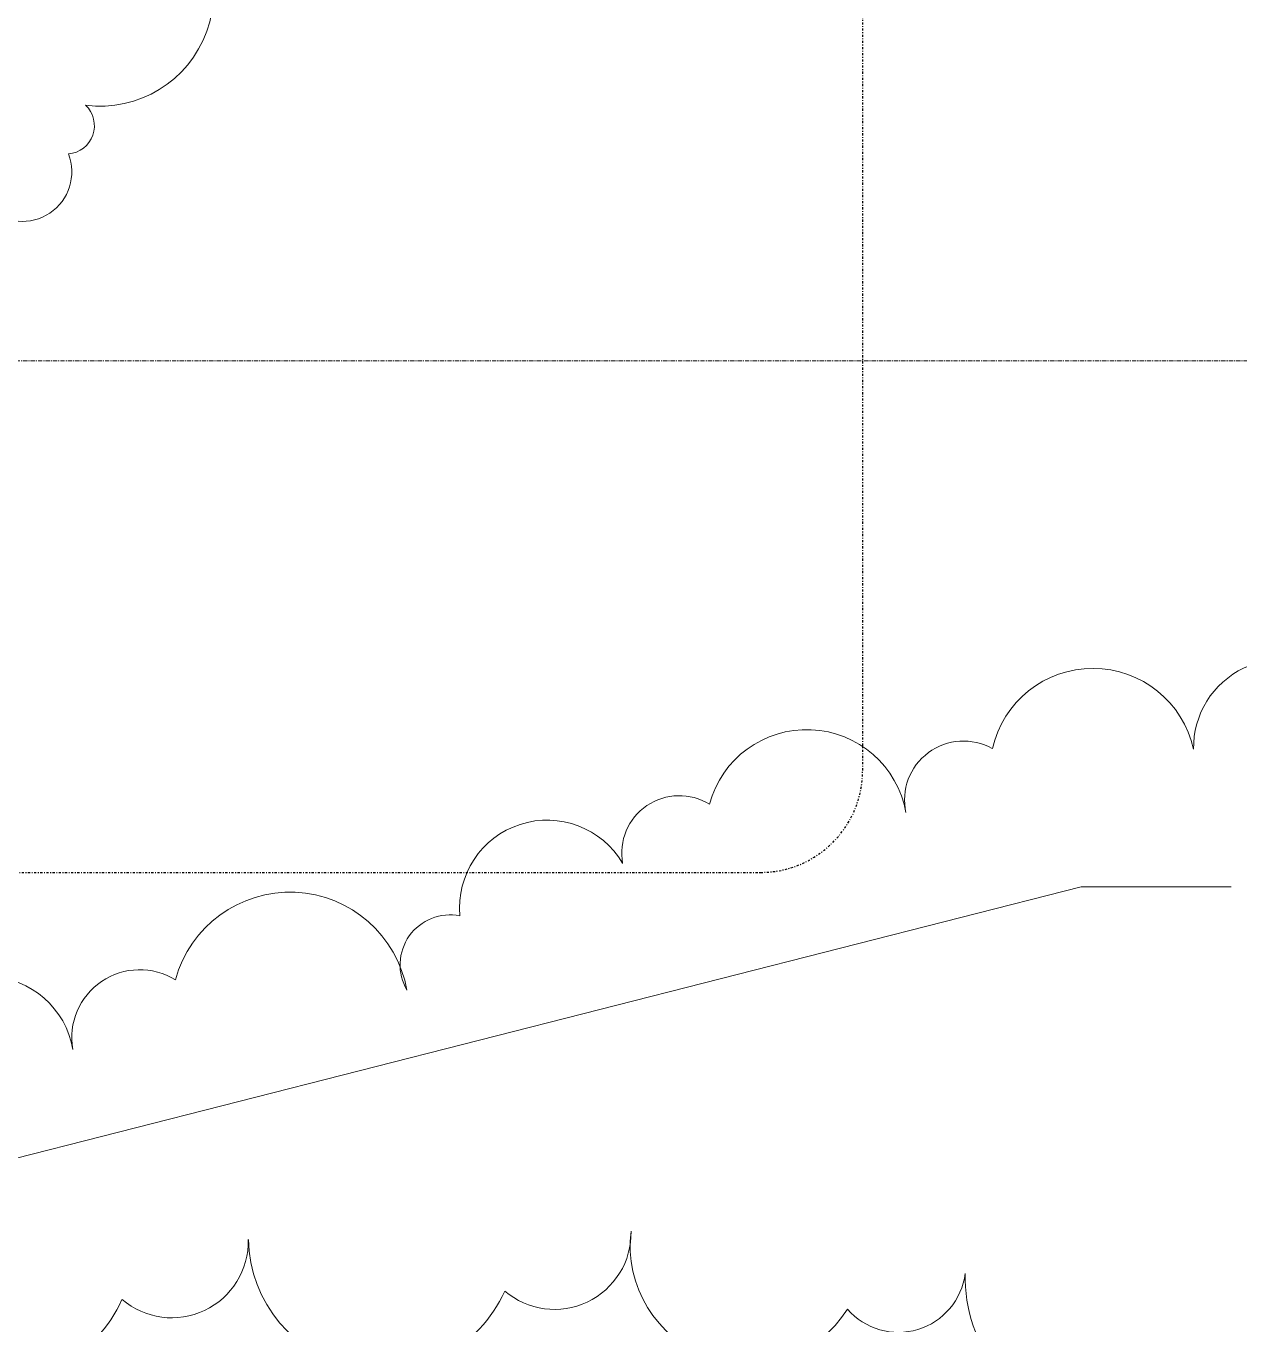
# Model space of a CAD drawing. Header units: inches. Extents: x -265 to 1586, y -1320 to 675.
# Drawn here: x 1192.3 to 1335, y 9.5 to 162.2 of the extents above; entities that cross this region are included whole.
import ezdxf

# ---------------------------------------------------------------- set-up
doc = ezdxf.new("R2010")
doc.units = ezdxf.units.IN
doc.header["$MEASUREMENT"] = 0
doc.linetypes.add('Dash dot', pattern=[0.625, 0.25, -0.1875, 0, -0.1875])
doc.linetypes.add('Grid Line', pattern=[0.875, 0.5, -0.125, 0.125, -0.125])
for name, color, linetype, lineweight in [('A-ANNO-SYMB', 150, 'Continuous', 9), ('G-ANNO-REVC', 71, 'Continuous', 15), ('G-ANNO-TEXT', 231, 'Continuous', 9), ('S-GRID', 1, 'Continuous', 9)]:
    doc.layers.add(name, color=color, linetype=linetype, lineweight=lineweight)

# ---------------------------------------------------------------- blocks, each defined once
blk = doc.blocks.new('Family - ___-1632115-LEVEL 1')
at = {"layer": 'G-ANNO-REVC'}
for centre, radius, start, end in [((1201.03, 166.14), 13.36, 262.725, 57.5162), ((1197.04, 150.48), 3.33, 274.6819, 46.4922), ((1191.88, 145.04), 5.83, 226.4922, 21.2834)]:
    blk.add_arc(centre, radius, start, end, dxfattribs=at)
blk = doc.blocks.new('Family - ___-1713331-LEVEL 1')
at = {"layer": 'G-ANNO-REVC'}
for centre, radius, start, end in [((1339.95, 77.34), 10.34, 49.2914, 181.1017), ((1317.77, 74.53), 12.12, 12.4396, 167.2308), ((1284.13, 67.6), 11.85, 10.1543, 164.9455), ((1302.55, 71.18), 6.92, 60.6292, 192.4396), ((1269.14, 64.91), 6.77, 58.344, 190.1543), ((1253.6, 58.5), 10.3, 30.4655, 185.2568), ((1223.37, 46.37), 13.96, 10.0493, 164.8406), ((1242.19, 51.78), 5.88, 78.6552, 210.4655), ((1187.57, 40.03), 10.43, 9.9795, 164.7707), ((1205.69, 43.23), 7.98, 58.239, 190.0493), ((1254.47, 20.26), 9, 229.4557, 1.266), ((1277.22, 18.72), 13.86, 172.7857, 327.577), ((1189.22, 18.82), 15.75, 181.266, 336.0572), ((1209.47, 19.27), 9, 229.4557, 1.266), ((1234.22, 19.81), 15.75, 181.266, 336.0572), ((1294.9, 16.48), 7.92, 220.9754, 352.7857), ((1321.03, 15.14), 18.28, 178.9088, 333.7)]:
    blk.add_arc(centre, radius, start, end, dxfattribs=at)

msp = doc.modelspace()

# ---------------------------------------------------------------- linework, layer by layer
at = {"layer": 'A-ANNO-SYMB', "linetype": 'Dash dot', "lineweight": 25}
for p, q in [((1290.7035, 74.6567), (1290.7035, 458.5347)), ((953.3127, 62.6567), (1278.7035, 62.6567))]:
    msp.add_line(p, q, dxfattribs=at)
msp.add_arc((1278.7035, 74.6567), 12, 270, 0, dxfattribs=at)
at = {"layer": 'G-ANNO-TEXT', "color": 7, "lineweight": 15}
for p, q in [((839.8306, -60.5159), (1316.3859, 60.9716)), ((1316.3859, 60.9716), (1334.0374, 60.9716))]:
    msp.add_line(p, q, dxfattribs=at)
at = {"layer": 'S-GRID', "linetype": 'Grid Line'}
msp.add_line((-229.0036, 122.832), (1485.6897, 122.832), dxfattribs=at)

# ---------------------------------------------------------------- block references
at = {"layer": 'G-ANNO-REVC'}
for name in ['Family - ___-1632115-LEVEL 1', 'Family - ___-1713331-LEVEL 1']:
    msp.add_blockref(name, (0, 0), dxfattribs=at)

doc.saveas('drawing.dxf')
